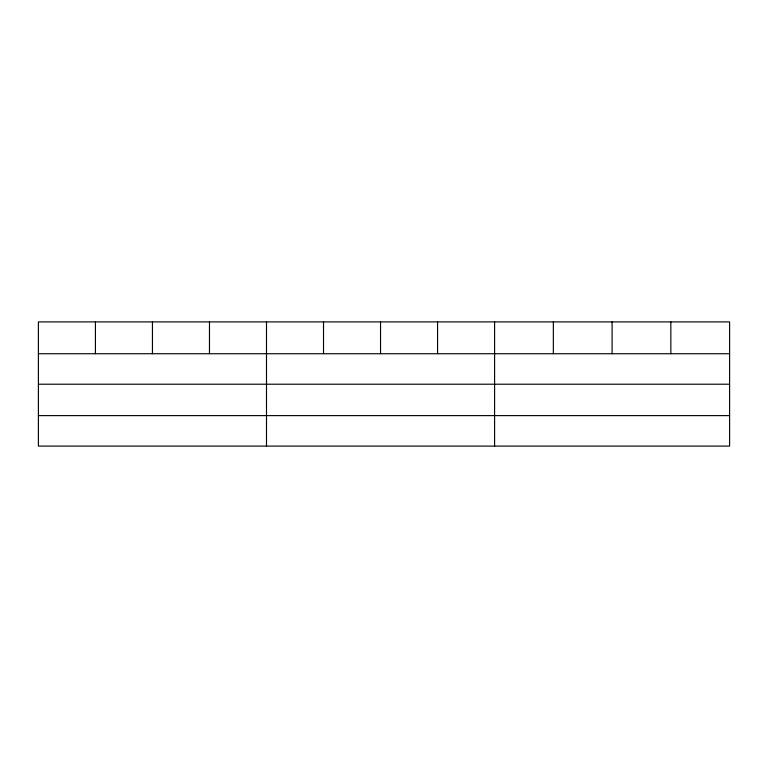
<?xml version="1.0" encoding="UTF-8"?>
<svg xmlns="http://www.w3.org/2000/svg" width="768" height="768" viewBox="0 0 768 768"><rect width="100%" height="100%" fill="white"/><g stroke="black" fill="none" stroke-linecap="round" stroke-linejoin="round"><path stroke-width="1.15" d="M729.6 384.211L729.6 321.907L38.4 321.907L38.4 446.093L729.6 446.093L729.6 384.211L38.4 384.211M38.4 353.731L729.6 353.731M38.4 415.613L729.6 415.613M670.848 321.907L670.848 353.731M612.096 321.907L612.096 353.731M553.344 321.907L553.344 353.731M494.592 321.907L494.592 446.093M437.568 321.907L437.568 353.731M380.544 321.907L380.544 353.731M323.52 321.907L323.52 353.731M266.496 321.907L266.496 446.093M209.472 321.907L209.472 353.731M152.448 321.907L152.448 353.731M95.424 321.907L95.424 353.731"/></g></svg>
